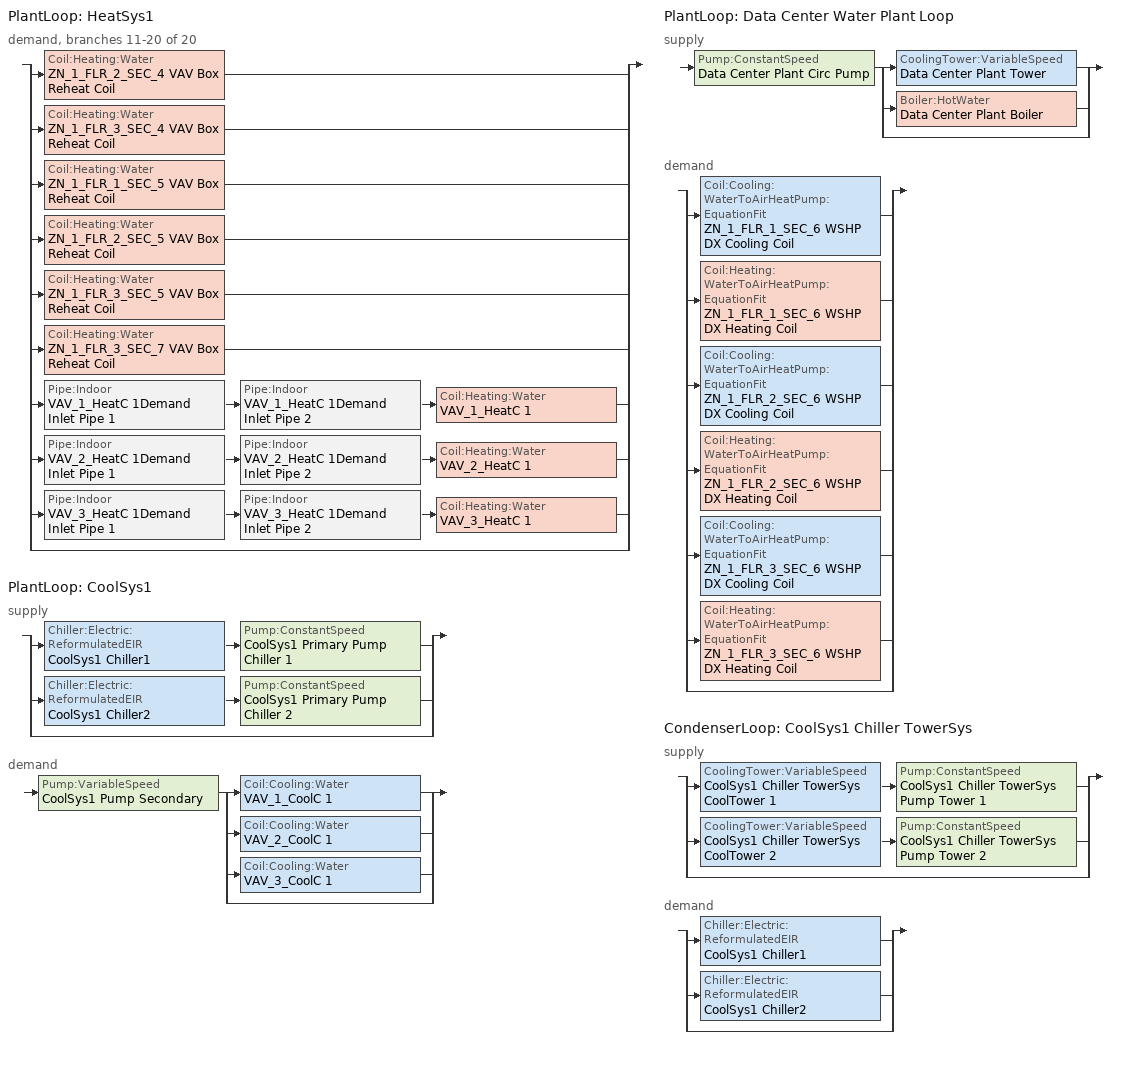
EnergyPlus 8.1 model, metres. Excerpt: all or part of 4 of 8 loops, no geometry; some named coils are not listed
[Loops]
PlantLoop 'HeatSys1'
 demand, branches 11-20 of 20: split
  | Coil:Heating:Water 'ZN_1_FLR_2_SEC_4 VAV Box Reheat Coil'
  | Coil:Heating:Water 'ZN_1_FLR_3_SEC_4 VAV Box Reheat Coil'
  | Coil:Heating:Water 'ZN_1_FLR_1_SEC_5 VAV Box Reheat Coil'
  | Coil:Heating:Water 'ZN_1_FLR_2_SEC_5 VAV Box Reheat Coil'
  | Coil:Heating:Water 'ZN_1_FLR_3_SEC_5 VAV Box Reheat Coil'
  | Coil:Heating:Water 'ZN_1_FLR_3_SEC_7 VAV Box Reheat Coil'
  | Pipe:Indoor 'VAV_1_HeatC 1Demand Inlet Pipe 1' > Pipe:Indoor 'VAV_1_HeatC 1Demand Inlet Pipe 2' > Coil:Heating:Water 'VAV_1_HeatC 1'
  | Pipe:Indoor 'VAV_2_HeatC 1Demand Inlet Pipe 1' > Pipe:Indoor 'VAV_2_HeatC 1Demand Inlet Pipe 2' > Coil:Heating:Water 'VAV_2_HeatC 1'
  | Pipe:Indoor 'VAV_3_HeatC 1Demand Inlet Pipe 1' > Pipe:Indoor 'VAV_3_HeatC 1Demand Inlet Pipe 2' > Coil:Heating:Water 'VAV_3_HeatC 1'
  | bypass
PlantLoop 'CoolSys1'
 supply: split
  | Chiller:Electric:ReformulatedEIR 'CoolSys1 Chiller1' > Pump:ConstantSpeed 'CoolSys1 Primary Pump Chiller 1'
  | Chiller:Electric:ReformulatedEIR 'CoolSys1 Chiller2' > Pump:ConstantSpeed 'CoolSys1 Primary Pump Chiller 2'
  | bypass
 demand: Pump:VariableSpeed 'CoolSys1 Pump Secondary' > split
  | Coil:Cooling:Water 'VAV_1_CoolC 1'
  | Coil:Cooling:Water 'VAV_2_CoolC 1'
  | Coil:Cooling:Water 'VAV_3_CoolC 1'
  | bypass
PlantLoop 'Data Center Water Plant Loop'
 supply: Pump:ConstantSpeed 'Data Center Plant Circ Pump' > split
  | CoolingTower:VariableSpeed 'Data Center Plant Tower'
  | Boiler:HotWater 'Data Center Plant Boiler'
  | bypass
 demand: split
  | Coil:Cooling:WaterToAirHeatPump:EquationFit 'ZN_1_FLR_1_SEC_6 WSHP DX Cooling Coil'
  | Coil:Heating:WaterToAirHeatPump:EquationFit 'ZN_1_FLR_1_SEC_6 WSHP DX Heating Coil'
  | Coil:Cooling:WaterToAirHeatPump:EquationFit 'ZN_1_FLR_2_SEC_6 WSHP DX Cooling Coil'
  | Coil:Heating:WaterToAirHeatPump:EquationFit 'ZN_1_FLR_2_SEC_6 WSHP DX Heating Coil'
  | Coil:Cooling:WaterToAirHeatPump:EquationFit 'ZN_1_FLR_3_SEC_6 WSHP DX Cooling Coil'
  | Coil:Heating:WaterToAirHeatPump:EquationFit 'ZN_1_FLR_3_SEC_6 WSHP DX Heating Coil'
  | bypass
CondenserLoop 'CoolSys1 Chiller TowerSys'
 supply: split
  | CoolingTower:VariableSpeed 'CoolSys1 Chiller TowerSys CoolTower 1' > Pump:ConstantSpeed 'CoolSys1 Chiller TowerSys Pump Tower 1'
  | CoolingTower:VariableSpeed 'CoolSys1 Chiller TowerSys CoolTower 2' > Pump:ConstantSpeed 'CoolSys1 Chiller TowerSys Pump Tower 2'
  | bypass
 demand: split
  | Chiller:Electric:ReformulatedEIR 'CoolSys1 Chiller1'
  | Chiller:Electric:ReformulatedEIR 'CoolSys1 Chiller2'
  | bypass
[Material]
Name | Roughness | Thickness {m} | Conductivity {W/m-K} | Density {kg/m3} | Specific Heat {J/kg-K}
F08 Metal surface | Smooth | 0.0008 | 45.28 | 7824 | 500
Pipe Insulation | VeryRough | 0.0254 | 0.023 | 43 | 1210
[Construction]
Hot Water Pipe Insulated: Pipe Insulation, F08 Metal surface
Hot Water Pipe Uninsulated: F08 Metal surface
[DesignSpecification:OutdoorAir] Outdoor Air Method=Flow/Area; Outdoor Air Flow per Person {m3/s-person}=0; Outdoor Air Flow per Zone Floor Area {m3/s-m2}=0.00043
SZ DSOA ZN_1_FLR_1_SEC_6; SZ DSOA ZN_1_FLR_2_SEC_6; SZ DSOA ZN_1_FLR_3_SEC_6
[Sizing:Zone] Zone Cooling Design Supply Air Temperature Input Method=SupplyAirTemperature; Zone Cooling Design Supply Air Temperature {C}=12.8; Zone Heating Design Supply Air Temperature Input Method=SupplyAirTemperature; Zone Heating Design Supply Air Temperature {C}=40; Zone Cooling Design Supply Air Humidity Ratio {kgWater/kgDryAir}=0.0085; Zone Heating Design Supply Air Humidity Ratio {kgWater/kgDryAir}=0.008; Cooling Design Air Flow Method=DesignDay; Cooling Minimum Air Flow Fraction=0; Heating Design Air Flow Method=DesignDay; Heating Design Air Flow Rate {m3/s}=0
Name | Design Specification Outdoor Air Object
ZN_1_FLR_1_SEC_6 | SZ DSOA ZN_1_FLR_1_SEC_6
ZN_1_FLR_2_SEC_6 | SZ DSOA ZN_1_FLR_2_SEC_6
ZN_1_FLR_3_SEC_6 | SZ DSOA ZN_1_FLR_3_SEC_6
[Sizing:Plant]
Name | Loop Type | Design Loop Exit Temperature {C} | Loop Design Temperature Difference {deltaC}
CoolSys1 | Cooling | 6.67 | 5.6
CoolSys1 Chiller TowerSys | CONDENSER | 29.4 | 5.6
Data Center Water Plant Loop | Heating | 30 | 11
[ZoneControl:Thermostat] Control Type Schedule=Dual Zone Control Type Sched
Name | Zone or ZoneList | Control 1
ZN_1_FLR_1_SEC_6 Thermostat | ZN_1_FLR_1_SEC_6 | ZN_1_FLR_1_SEC_6 DualSPSched
ZN_1_FLR_2_SEC_6 Thermostat | ZN_1_FLR_2_SEC_6 | ZN_1_FLR_2_SEC_6 DualSPSched
ZN_1_FLR_3_SEC_6 Thermostat | ZN_1_FLR_3_SEC_6 | ZN_1_FLR_3_SEC_6 DualSPSched
[ThermostatSetpoint:DualSetpoint] Heating Setpoint Temperature Schedule=DataCenter_HTGSETP_SCH; Cooling Setpoint Temperature Schedule=DataCenter_CLGSETP_SCH
ZN_1_FLR_1_SEC_6 DualSPSched; ZN_1_FLR_2_SEC_6 DualSPSched; ZN_1_FLR_3_SEC_6 DualSPSched
[ZoneHVAC:WaterToAirHeatPump] Availability Schedule=ALWAYS_ON; Supply Air Flow Rate During Cooling Operation {m3/s}=Autosize; Supply Air Flow Rate During Heating Operation {m3/s}=Autosize; Supply Air Flow Rate When No Cooling or Heating is Needed {m3/s}=0; Outdoor Air Flow Rate During Cooling Operation {m3/s}=0; Outdoor Air Flow Rate During Heating Operation {m3/s}=0; Outdoor Air Flow Rate When No Cooling or Heating is Needed {m3/s}=0; Maximum Cycling Rate {cycles/hr}=2.5; Heat Pump Time Constant {s}=60; Fraction of On-Cycle Power Use=0.01; Heat Pump Fan Delay Time {s}=60; Maximum Supply Air Temperature from Supplemental Heater {C}=60; Maximum Outdoor Dry-Bulb Temperature for Supplemental Heater Operation {C}=20; Fan Placement=DrawThrough; Supply Air Fan Operating Mode Schedule=WSHP Fan Sch
Name | Supply Air Fan | Heating Coil | Cooling Coil | Supplemental Heating Coil
ZN_1_FLR_1_SEC_6 WSHP | ZN_1_FLR_1_SEC_6 WSHP Fan | ZN_1_FLR_1_SEC_6 WSHP DX Heating Coil | ZN_1_FLR_1_SEC_6 WSHP DX Cooling Coil | ZN_1_FLR_1_SEC_6 WSHP Supp Heating Coil
ZN_1_FLR_2_SEC_6 WSHP | ZN_1_FLR_2_SEC_6 WSHP Fan | ZN_1_FLR_2_SEC_6 WSHP DX Heating Coil | ZN_1_FLR_2_SEC_6 WSHP DX Cooling Coil | ZN_1_FLR_2_SEC_6 WSHP Supp Heating Coil
ZN_1_FLR_3_SEC_6 WSHP | ZN_1_FLR_3_SEC_6 WSHP Fan | ZN_1_FLR_3_SEC_6 WSHP DX Heating Coil | ZN_1_FLR_3_SEC_6 WSHP DX Cooling Coil | ZN_1_FLR_3_SEC_6 WSHP Supp Heating Coil
[Zone equipment]
ZN_1_FLR_1_SEC_6: ZN_1_FLR_1_SEC_6 WSHP
ZN_1_FLR_2_SEC_6: ZN_1_FLR_2_SEC_6 WSHP
ZN_1_FLR_3_SEC_6: ZN_1_FLR_3_SEC_6 WSHP
[Fan:OnOff] Availability Schedule=ALWAYS_ON; Fan Total Efficiency=0.495; Pressure Rise {Pa}=348.6; Maximum Flow Rate {m3/s}=AUTOSIZE; Motor Efficiency=0.825; Motor In Airstream Fraction=1
ZN_1_FLR_1_SEC_6 WSHP Fan; ZN_1_FLR_2_SEC_6 WSHP Fan; ZN_1_FLR_3_SEC_6 WSHP Fan
[Coil:Heating:Water] Availability Schedule=ALWAYS_ON; U-Factor Times Area Value {W/K}=AUTOSIZE; Maximum Water Flow Rate {m3/s}=AUTOSIZE; Performance Input Method=UFactorTimesAreaAndDesignWaterFlowRate
ZN_1_FLR_2_SEC_4 VAV Box Reheat Coil; ZN_1_FLR_3_SEC_4 VAV Box Reheat Coil; ZN_1_FLR_1_SEC_5 VAV Box Reheat Coil; ZN_1_FLR_2_SEC_5 VAV Box Reheat Coil; ZN_1_FLR_3_SEC_5 VAV Box Reheat Coil; ZN_1_FLR_3_SEC_7 VAV Box Reheat Coil
[Coil:Heating:Electric] Availability Schedule=ALWAYS_ON; Efficiency=1; Nominal Capacity {W}=AUTOSIZE
ZN_1_FLR_1_SEC_6 WSHP Supp Heating Coil; ZN_1_FLR_2_SEC_6 WSHP Supp Heating Coil; ZN_1_FLR_3_SEC_6 WSHP Supp Heating Coil
[Coil:Cooling:WaterToAirHeatPump:EquationFit] Rated Air Flow Rate {m3/s}=AUTOSIZE; Rated Water Flow Rate {m3/s}=AUTOSIZE; Gross Rated Total Cooling Capacity {W}=AUTOSIZE; Gross Rated Sensible Cooling Capacity {W}=AUTOSIZE; Gross Rated Cooling COP=3.2; Total Cooling Capacity Coefficient 1=-3.2595; Total Cooling Capacity Coefficient 2=7.7158; Total Cooling Capacity Coefficient 3=-3.67661; Total Cooling Capacity Coefficient 4=0.120262; Total Cooling Capacity Coefficient 5=0.129538; Sensible Cooling Capacity Coefficient 1=3.33817; Sensible Cooling Capacity Coefficient 2=23.2568; Sensible Cooling Capacity Coefficient 3=-24.8982; Sensible Cooling Capacity Coefficient 4=-1.66288; Sensible Cooling Capacity Coefficient 5=0.501003; Sensible Cooling Capacity Coefficient 6=0.056512; Cooling Power Consumption Coefficient 1=-5.64046; Cooling Power Consumption Coefficient 2=0.730634; Cooling Power Consumption Coefficient 3=5.60233; Cooling Power Consumption Coefficient 4=0.168682; Cooling Power Consumption Coefficient 5=-0.184357; Nominal Time for Condensate Removal to Begin {s}=0; Ratio of Initial Moisture Evaporation Rate and Steady State Latent Capacity=0
ZN_1_FLR_1_SEC_6 WSHP DX Cooling Coil; ZN_1_FLR_2_SEC_6 WSHP DX Cooling Coil; ZN_1_FLR_3_SEC_6 WSHP DX Cooling Coil
[Coil:Heating:WaterToAirHeatPump:EquationFit] Rated Air Flow Rate {m3/s}=AUTOSIZE; Rated Water Flow Rate {m3/s}=AUTOSIZE; Gross Rated Heating Capacity {W}=AUTOSIZE; Gross Rated Heating COP=3.9; Heating Capacity Coefficient 1=-2.93612; Heating Capacity Coefficient 2=-1.22394; Heating Capacity Coefficient 3=4.85696; Heating Capacity Coefficient 4=0.100632; Heating Capacity Coefficient 5=0.130139; Heating Power Consumption Coefficient 1=-5.41373; Heating Power Consumption Coefficient 2=5.37843; Heating Power Consumption Coefficient 3=1.06114; Heating Power Consumption Coefficient 4=-0.210277; Heating Power Consumption Coefficient 5=0.0214016
ZN_1_FLR_1_SEC_6 WSHP DX Heating Coil; ZN_1_FLR_2_SEC_6 WSHP DX Heating Coil; ZN_1_FLR_3_SEC_6 WSHP DX Heating Coil
[Pipe:Indoor] Environment Type=Zone; Pipe Inside Diameter {m}=0.1524
Name | Construction | Ambient Temperature Zone | Pipe Length {m}
VAV_1_HeatC 1Demand Inlet Pipe 1 | Hot Water Pipe Insulated | ZN_1_FLR_1_Plenum | 75.17
VAV_2_HeatC 1Demand Inlet Pipe 1 | Hot Water Pipe Insulated | ZN_1_FLR_2_Plenum | 75.17
VAV_3_HeatC 1Demand Inlet Pipe 1 | Hot Water Pipe Insulated | ZN_1_FLR_3_Plenum | 75.17
VAV_1_HeatC 1Demand Inlet Pipe 2 | Hot Water Pipe Uninsulated | ZN_1_FLR_1_Plenum | 8.35
VAV_2_HeatC 1Demand Inlet Pipe 2 | Hot Water Pipe Uninsulated | ZN_1_FLR_2_Plenum | 8.35
VAV_3_HeatC 1Demand Inlet Pipe 2 | Hot Water Pipe Uninsulated | ZN_1_FLR_3_Plenum | 8.35
[Pump:VariableSpeed]
CoolSys1 Pump Secondary: Rated Flow Rate {m3/s}=autosize; Rated Pump Head {Pa}=120000; Rated Power Consumption {W}=autosize; Motor Efficiency=0.88; Fraction of Motor Inefficiencies to Fluid Stream=0; Coefficient 1 of the Part Load Performance Curve=0; Coefficient 2 of the Part Load Performance Curve=0.5726; Coefficient 3 of the Part Load Performance Curve=-0.301; Coefficient 4 of the Part Load Performance Curve=0.7347; Minimum Flow Rate {m3/s}=0.0124919; Pump Control Type=Intermittent; Pump Flow Rate Schedule=PumpOperationSchd2
[Pump:ConstantSpeed] Motor Efficiency=0.88; Fraction of Motor Inefficiencies to Fluid Stream=0
Name | Rated Flow Rate {m3/s} | Rated Pump Head {Pa} | Rated Power Consumption {W} | Pump Control Type | Pump Flow Rate Schedule
Data Center Plant Circ Pump | autosize | 100500 | autosize | Intermittent
CoolSys1 Primary Pump Chiller 1; CoolSys1 Primary Pump Chiller 2 | autosize | 90000 | autosize | Continuous | PumpOperationSchd
CoolSys1 Chiller TowerSys Pump Tower 1; CoolSys1 Chiller TowerSys Pump Tower 2 | 0.0629357 | 153000 | 14028.5 | Continuous | PumpOperationSchd
[Boiler:HotWater]
Data Center Plant Boiler: Fuel Type=NaturalGas; Nominal Capacity {W}=autosize; Nominal Thermal Efficiency=0.708; Efficiency Curve Temperature Evaluation Variable=LeavingBoiler; Design Water Outlet Temperature {C}=30; Design Water Flow Rate {m3/s}=autosize; Minimum Part Load Ratio=0; Maximum Part Load Ratio=1.2; Optimum Part Load Ratio=1; Water Outlet Upper Temperature Limit {C}=95; Boiler Flow Mode=ConstantFlow
[Chiller:Electric:ReformulatedEIR] Reference Capacity {W}=623198; Reference COP {W/W}=5.2; Reference Leaving Chilled Water Temperature {C}=6.67; Reference Leaving Condenser Water Temperature {C}=34.4; Reference Chilled Water Flow Rate {m3/s}=0.0263272; Reference Condenser Water Flow Rate {m3/s}=autosize; Cooling Capacity Function of Temperature Curve=CoolSys1 Chiller ClgCapFuncTempCurve; Electric Input to Cooling Output Ratio Function of Temperature Curve=CoolSys1 Chiller EirFuncTempCurve; Electric Input to Cooling Output Ratio Function of Part Load Ratio Curve=Taylor_Base_Change; Minimum Part Load Ratio=0.1; Maximum Part Load Ratio=1; Optimum Part Load Ratio=1; Minimum Unloading Ratio=0.1; Fraction of Compressor Electric Consumption Rejected by Condenser=1; Leaving Chilled Water Lower Temperature Limit {C}=2; Chiller Flow Mode Type=ConstantFlow; Design Heat Recovery Water Flow Rate {m3/s}=0
CoolSys1 Chiller1; CoolSys1 Chiller2
[CoolingTower:VariableSpeed] Model Type=YorkCalc; Design Inlet Air Wet-Bulb Temperature {C}=25.6; Design Approach Temperature {deltaC}=3.9; Design Range Temperature {deltaC}=5.6; Fan Power Ratio Function of Air Flow Rate Ratio Curve=TowerVDFCurve; Minimum Air Flow Rate Ratio=0.2; Fraction of Tower Capacity in Free Convection Regime=0.125; Basin Heater Setpoint Temperature {C}=2; Evaporation Loss Factor {percent/K}=0.2; Drift Loss Percent {percent}=0.008; Blowdown Calculation Mode=ConcentrationRatio; Blowdown Concentration Ratio=3; Number of Cells=1; Cell Control=MinimalCell; Cell Minimum  Water Flow Rate Fraction=0.33; Cell Maximum Water Flow Rate Fraction=2.5; Sizing Factor=1
Name | Design Water Flow Rate {m3/s} | Design Air Flow Rate {m3/s} | Design Fan Power {W}
CoolSys1 Chiller TowerSys CoolTower 1; CoolSys1 Chiller TowerSys CoolTower 2 | 0.12587 | 83.899 | 30933.2
Data Center Plant Tower | autosize | autosize | autosize
[PlantLoop] Fluid Type=Water; Minimum Loop Temperature {C}=1; Minimum Loop Flow Rate {m3/s}=0; Plant Loop Volume {m3}=autocalculate
Name | Plant Equipment Operation Scheme | Maximum Loop Temperature {C} | Maximum Loop Flow Rate {m3/s} | Load Distribution Scheme | Common Pipe Simulation | Plant Loop Demand Calculation Scheme
CoolSys1 | CoolSys1 Loop Operation Scheme List | 98 | AUTOSIZE | Uniform | CommonPipe
Data Center Water Plant Loop | Data Center Plant Loop Operation | 99 | 0.009 | Sequential |  | DualSetpointDeadband
[CondenserLoop]
CoolSys1 Chiller TowerSys: Fluid Type=Water; Condenser Equipment Operation Scheme=CoolSys1 Chiller TowerSys Loop Operation Scheme List; Maximum Loop Temperature {C}=80; Minimum Loop Temperature {C}=5; Maximum Loop Flow Rate {m3/s}=0.12587; Minimum Loop Flow Rate {m3/s}=0; Condenser Loop Volume {m3}=AUTOSIZE; Load Distribution Scheme=Uniform
[PlantEquipmentList]
CoolSys1 Equipment List 1: CoolSys1 Chiller1
CoolSys1 Equipment List 2: CoolSys1 Chiller1, CoolSys1 Chiller2
[CondenserEquipmentList]
CoolSys1 Chiller TowerSys Equipment List 1: CoolSys1 Chiller TowerSys CoolTower 1
CoolSys1 Chiller TowerSys Equipment List 2: CoolSys1 Chiller TowerSys CoolTower 1, CoolSys1 Chiller TowerSys CoolTower 2
[PlantEquipmentOperation:CoolingLoad] Load Range 1 Lower Limit {W}=0; Load Range 1 Upper Limit {W}=623198; Load Range 2 Lower Limit {W}=623198; Load Range 2 Upper Limit {W}=100000000
Name | Range 1 Equipment List | Range 2 Equipment List
CoolSys1 Operation Scheme | CoolSys1 Equipment List 1 | CoolSys1 Equipment List 2
CoolSys1 Chiller TowerSys Operation Scheme | CoolSys1 Chiller TowerSys Equipment List 1 | CoolSys1 Chiller TowerSys Equipment List 2
[PlantEquipmentOperation:ComponentSetpoint]
Data Center Plant Operation Scheme: Equipment 1=Data Center Plant Tower; Component 1 Flow Rate {m3/s}=autosize; Operation 1 Type=Cooling; Equipment 2=Data Center Plant Boiler; Component 2 Flow Rate {m3/s}=autosize; Operation 2 Type=Heating
[PlantEquipmentOperationSchemes] Control Scheme 1 Schedule=PlantOnSched
Name | Control Scheme 1
CoolSys1 Loop Operation Scheme List | CoolSys1 Operation Scheme
Data Center Plant Loop Operation | Data Center Plant Operation Scheme
[CondenserEquipmentOperationSchemes]
CoolSys1 Chiller TowerSys Loop Operation Scheme List: Control Scheme 1=CoolSys1 Chiller TowerSys Operation Scheme; Control Scheme 1 Schedule=PlantOnSched
[EnergyManagementSystem:Sensor]
Name | Output:Variable or Output:Meter Index Key | Output:Variable or Output:Meter
CH1_Status | CoolSys1 Chiller1 | Chiller Electric Power
CH2_Status | CoolSys1 Chiller2 | Chiller Electric Power
ChillerPlantDemandLoad | CoolSys1 | Plant Supply Side Cooling Demand Rate
[EnergyManagementSystem:Actuator] Actuated Component Unique=CoolSys1 Primary Pump Chiller 2
Name | Actuated Component Type | Actuated Component Control Type
Chiller2PumpStatus | Plant Component Pump:ConstantSpeed | On/Off Supervisory
Chiller2PumpFlow | Pump | Pump Mass Flow Rate
[EnergyManagementSystem:InternalVariable]
Chiller2PumpDesignFlow: Internal Data Index Key=CoolSys1 Primary Pump Chiller 2; Internal Data Type=Pump Maximum Mass Flow Rate
[SetpointManager:Scheduled] Control Variable=Temperature
Name | Schedule | Setpoint Node or NodeList
CoolSys1 Loop Setpoint Manager | CoolSys1 Loop Setpoint Sched | CoolSys1 Supply Outlet Node
TowerWaterSystem Loop Setpoint Manager | Tower Loop Setpoint Sched | CoolSys1 Chiller TowerSys Supply Outlet Node
[SetpointManager:Scheduled:DualSetpoint] Control Variable=Temperature; High Setpoint Schedule=Data Center PLANT LOOP HIGH TEMP SCHEDULE; Low Setpoint Schedule=Data Center PLANT LOOP LOW TEMP SCHEDULE
Name | Setpoint Node or NodeList
Data Center Plant Loop Setpoint Manager | Data Center Plant Supply Outlet Node
Data Center Plant Loop Setpoint Manager Tower Outlet | DATA CENTER PLANT TOWER OUTLET NODE
Data Center Plant Loop Setpoint Manager Boiler Outlet | DATA CENTER PLANT BOILER OUTLET NODE
[Schedule:Compact]
CoolSys1 Loop Setpoint Sched: Through: 12/31, For: AllDays, Until: 24:00, 6.67
PumpOperationSchd; PumpOperationSchd2: Through: 12/31, For: Weekdays SummerDesignDay WinterDesignDay, Until: 05:00, 0, Until: 22:00, 1, Until: 24:00, 0, For: Saturday, Until: 05:00, 0, Until: 18:00, 1, Until: 24:00, 0, For: Sunday Holidays AllOtherDays, Until: 24:00, 0
DataCenter_HTGSETP_SCH: Through: 12/31, For: AllDays, Until: 24:00, 21.7
DataCenter_CLGSETP_SCH: Through: 12/31, For: AllDays, Until: 24:00, 22.8
ALWAYS_ON; PlantOnSched: Through: 12/31, For: AllDays, Until: 24:00, 1
Dual Zone Control Type Sched: Through: 12/31, For: AllDays, Until: 24:00, 4
Tower Loop Setpoint Sched: Through: 12/31, For: AllDays, Until: 24:00, 26.7
WSHP Fan Sch: Through: 12/31, For: AllDays, Until: 24:00, 0
Data Center PLANT LOOP HIGH TEMP SCHEDULE: Through: 12/31, For: Alldays, Until: 24:00, 30
Data Center PLANT LOOP LOW TEMP SCHEDULE: Through: 12/31, For: Alldays, Until: 24:00, 20
[Curve:Cubic]
TowerVDFCurve: Coefficient1 Constant=0.0704289; Coefficient2 x=0.38533; Coefficient3 x**2=-0.460864; Coefficient4 x**3=1.0092; Minimum Value of x=0.2; Maximum Value of x=1; Minimum Curve Output=0; Maximum Curve Output=1.1; Input Unit Type for X=Dimensionless; Output Unit Type=Dimensionless
[Curve:Bicubic]
Taylor_Base_Change: Coefficient1 Constant=0.3264; Coefficient2 x=0; Coefficient3 x**2=0; Coefficient4 y=0.346; Coefficient5 y**2=0.3342; Coefficient6 x*y=0; Coefficient7 x**3=0; Coefficient8 y**3=-0.0066; Coefficient9 x**2*y=0; Coefficient10 x*y**2=0; Minimum Value of x=17.78; Maximum Value of x=46.11; Minimum Value of y=0.1; Maximum Value of y=1.1
[Curve:Biquadratic] Minimum Value of x=0; Maximum Value of x=50; Minimum Value of y=17.78; Maximum Value of y=46.11
Name | Coefficient1 Constant | Coefficient2 x | Coefficient3 x**2 | Coefficient4 y | Coefficient5 y**2 | Coefficient6 x*y
CoolSys1 Chiller ClgCapFuncTempCurve | 0.760017 | 0.0147432 | 0.0002144 | 0.0207218 | -0.0006425 | 0.0008007
CoolSys1 Chiller EirFuncTempCurve | 0.677258 | 0.0117857 | -0.0001967 | 0.0014414 | 0.0003005 | -0.0006807
